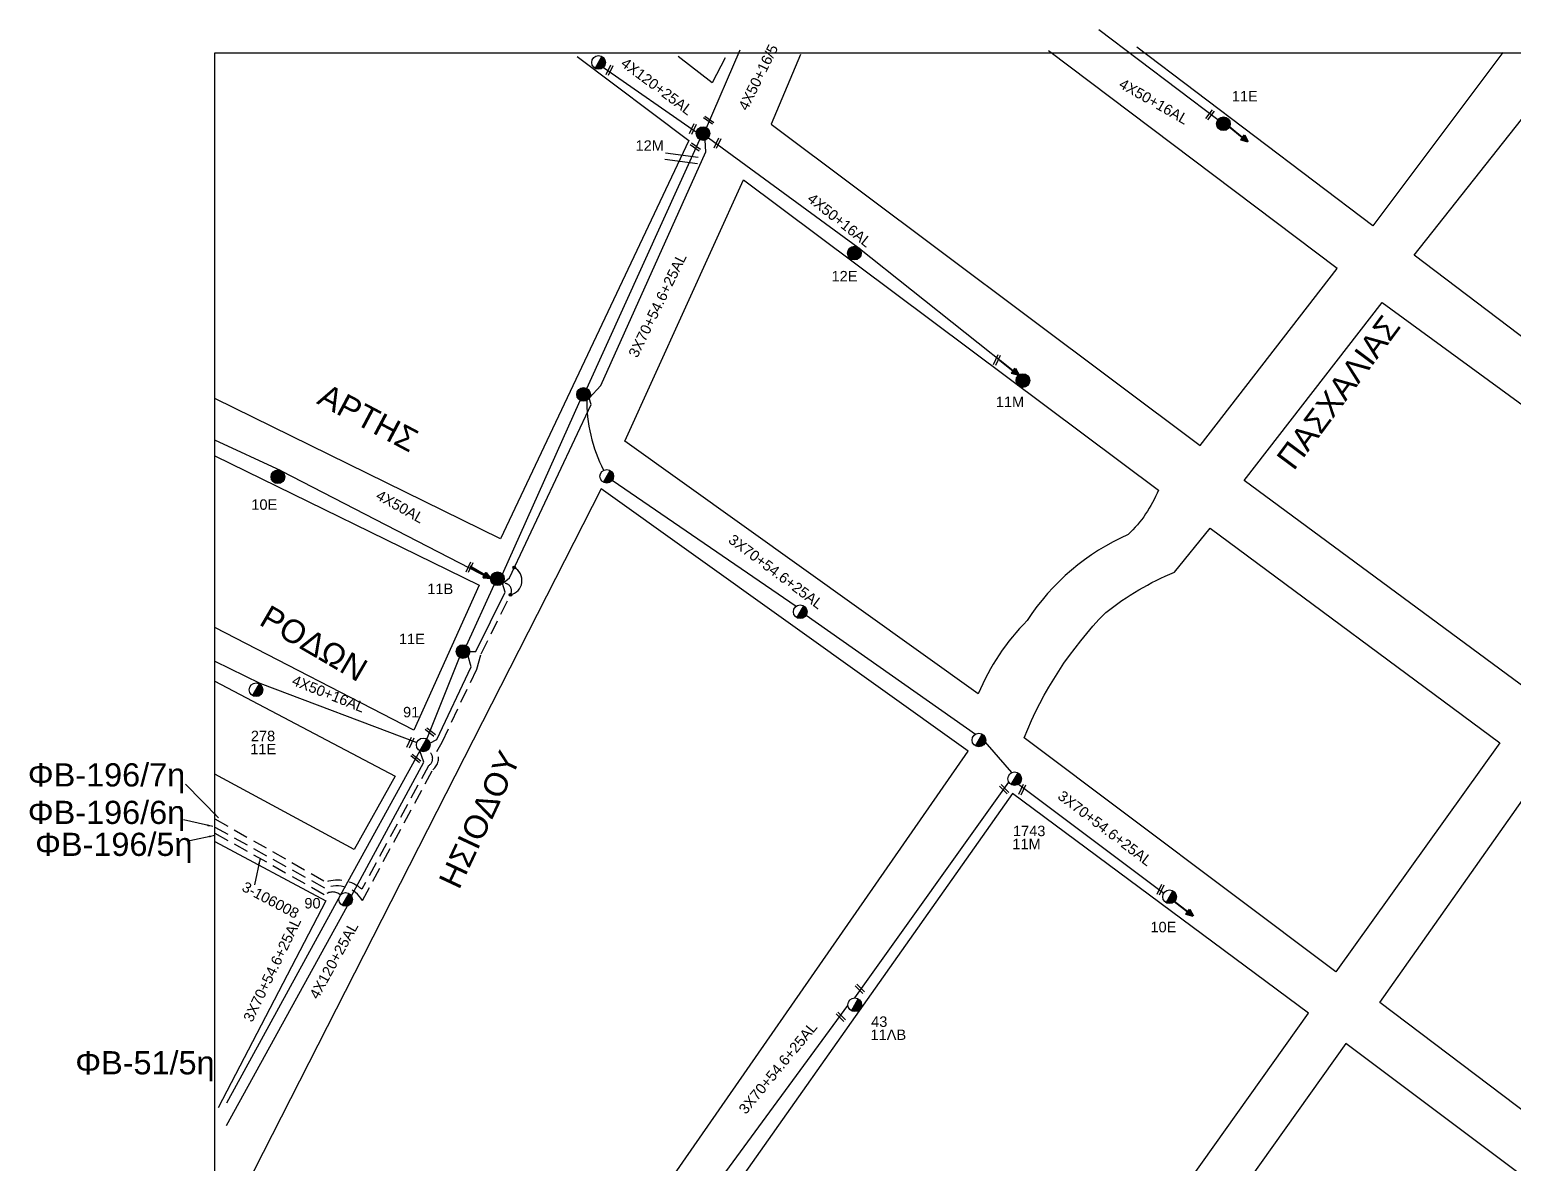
# Model space of a CAD drawing. Header units: millimetres. Extents: x 8994 to 10771, y 1891 to 2926.
# Drawn here: x 8995.9 to 9251.8, y 2721 to 2916.6 of the extents above; entities that cross this region are included whole.
import ezdxf
from ezdxf.enums import TextEntityAlignment as Align

# ---------------------------------------------------------------- set-up
doc = ezdxf.new("R2010")
doc.units = ezdxf.units.MM
doc.linetypes.add('DASHED', pattern=[19.05, 12.7, -6.35])
for name, color, linetype in [('Γυμνά εναέρια ΧΤ (3Φ)   4x50AL', 7, 'Continuous'), ('Γυμνά εναέρια ΧΤ και ΦΟΠ (3Φ)   4x50+16AL', 7, 'Continuous'), ('Επίτονοι', 7, 'Continuous'), ('Επιγραφές - Σχήματα', 7, 'Continuous'), ('Καλώδια ΧΤ   3x150AL+50CU', 7, 'DASHED'), ('Καλώδια ΧΤ   3x150AL+50XLPE', 7, 'DASHED'), ('Μηχανική τομή', 7, 'Continuous'), ('Στύλος Ξύλινος', 7, 'Continuous'), ('Στύλος Ξύλινος @ 1', 7, 'Continuous'), ('Στύλος ΦΜ', 7, 'Continuous'), ('Στύλος ΦΜ @ 1', 7, 'Continuous'), ('Συνδέσεις', 7, 'Continuous'), ('Συνεστραμμένα ΧΤ   3x70+54.6+25AL', 7, 'SYN_LINE'), ('Συνεστραμμένα ΧΤ   4x120+25AL', 7, 'SYN_LINE'), ('Τομή', 7, 'Continuous'), ('Υπόβαθρο ΔΕΗ', 7, 'Continuous')]:
    doc.layers.add(name, color=color, linetype=linetype)
doc.styles.get("Standard").update_dxf_attribs({"font": 'arial.ttf'})
doc.linetypes.add('SYN_LINE', pattern='A,0.5,-0.0001,["/\\/\\/\\/",Standard,S=0.1,R=0,X=0,Y=-0.05],-0.25', length=0.7501)
doc.dimstyles.new('ISO-25', dxfattribs={"dimtxt": 2.5, "dimasz": 2.5, "dimexe": 1.25, "dimexo": 0.625, "dimtad": 1, "dimtxsty": 'Standard', "dimcen": 2.5, "dimadec": 0, "dimazin": 0, "dimtfac": 1, "dimtmove": 0, "dimatfit": 3, "dimfxl": 0, "dimarcsym": 0})

# ---------------------------------------------------------------- blocks, each defined once
blk = doc.blocks.new('ΥΠΑΡΧΩΝ ΤΣΙΜΕΝΤΕΝΙΟΣ ΣΤΥΛΟΣ')
at = {"layer": 'Στύλος ΦΜ'}
blk.add_hatch(color=7, dxfattribs=at).paths.add_polyline_path([(-1.29, -2.28, 0.574793), (2.62, 0, 0.268822), (1.3, 2.27)])
at = {"layer": 'Στύλος ΦΜ', "color": 7}
blk.add_line((-1.29, -2.28), (1.3, 2.27), dxfattribs=at)
blk.add_circle((0, 0), 2.62, dxfattribs=at)
at = {"layer": 'Στύλος ΦΜ', "flags": 4}
for tag, p in [('ΑΡΙΘΜΟΣ', (-4.68, 8.05)), ('ΤΥΠΟΣ', (-4.91, 3.03))]:
    blk.add_attdef(tag, p, '', height=4, dxfattribs=at)
blk = doc.blocks.new('ΥΠΑΡΧΩΝ ΞΥΛΙΝΟΣ ΣΤΥΛΟΣ')
at = {"layer": 'Στύλος Ξύλινος'}
h = blk.add_hatch(color=256, dxfattribs=at)
h.paths.add_polyline_path([(-2.62, 0, 0.270008), (-1.29, -2.28), (1.3, 2.27, 0.576266)])
h.paths.add_polyline_path([(-1.29, -2.28, 0.574793), (2.62, 0, 0.268822), (1.3, 2.27)])
blk.add_line((-1.29, -2.28), (1.3, 2.27), dxfattribs=at)
blk.add_circle((0, 0), 2.62, dxfattribs=at)
at = {"layer": 'Στύλος Ξύλινος', "flags": 4}
for tag, p in [('ΑΡΙΘΜΟΣ', (-4.91, 8.6)), ('ΤΥΠΟΣ', (-4.85, 3.39))]:
    blk.add_attdef(tag, p, '', height=4, dxfattribs=at)
blk = doc.blocks.new('ΕΠΙΤΟΝΟΣ')
at = {"layer": 'Επίτονοι', "lineweight": 40, "ltscale": 40}
blk.add_hatch(color=256, dxfattribs=at).paths.add_polyline_path([(-1.13, 6.47), (0, 9.1), (1.13, 6.47)])
for p, q in [((-1.13, 6.47), (0, 9.1)), ((1.13, 6.47), (-1.13, 6.47)), ((-1.13, 6.47), (0, 6.47)), ((0, 9.1), (1.13, 6.47)), ((0, 6.47), (0, 0))]:
    blk.add_line(p, q, dxfattribs=at)
blk = doc.blocks.new('ΜΗΧΑΝΙΚΗ ΤΟΜΗ')
at = {"layer": 'Μηχανική τομή', "ltscale": 40}
for p, q in [((-1.89, 0.78), (1.89, 0.78)), ((1.89, 0), (-1.89, 0))]:
    blk.add_line(p, q, dxfattribs=at)
blk = doc.blocks.new('_ΣΥΝΔΕΣΗ')
at = {"layer": 'Συνδέσεις', "linetype": 'SYN_LINE', "ltscale": 40}
blk.add_hatch(color=256, dxfattribs=at).paths.add_polyline_path([(0.5, -0.01, 1), (-0.5, -0.01, 1)])
at = {"layer": 'Συνδέσεις'}
blk.add_circle((0, -0.01), 0.5, dxfattribs=at)
blk = doc.blocks.new('ΤΟΜΗ')
at = {"layer": 'Τομή', "ltscale": 40}
for p, q in [((-5.68, 0), (5.68, 0)), ((5.68, -2.33), (-5.68, -2.33))]:
    blk.add_line(p, q, dxfattribs=at)

msp = doc.modelspace()

# ---------------------------------------------------------------- linework, layer by layer
at = {"layer": 'Γυμνά εναέρια ΧΤ (3Φ)   4x50AL', "color": 62, "ltscale": 20}
for points in [[(9039.28, 2840.45), (9027.85, 2845.74)], [(9039.28, 2840.45), (9075.39, 2821.83)]]:
    msp.add_lwpolyline(points, dxfattribs=at)
at = {"layer": 'Γυμνά εναέρια ΧΤ και ΦΟΠ (3Φ)   4x50+16AL', "color": 27, "ltscale": 20}
for points in [[(9200.81, 2901.02), (9180.3, 2916.56)], [(9112.95, 2897.9), (9138.7, 2879.04), (9166.47, 2856.97)]]:
    msp.add_lwpolyline(points, dxfattribs=at)
at = {"layer": 'Γυμνά εναέρια ΧΤ και ΦΟΠ (3Φ)   4x50+16AL', "color": 30, "ltscale": 20}
msp.add_lwpolyline([(9027.85, 2807.61), (9035.57, 2803.82), (9062.67, 2793.57)], dxfattribs=at)
at = {"layer": 'Επιγραφές - Σχήματα'}
msp.add_lwpolyline([(9027.85, 2912.57), (10531.63, 2912.57), (10531.63, 1912.6), (9027.85, 1912.6)], close=True, dxfattribs=at)
at = {"layer": 'Καλώδια ΧΤ   3x150AL+50CU', "color": 27, "linetype": 'DASHED', "ltscale": 0.2}
msp.add_lwpolyline([(9027.85, 2778.99), (9046.89, 2768.45, -0.378286), (9053.27, 2766.34), (9065.43, 2788.9, 0.371137), (9066.09, 2792.04), (9067.01, 2793.64), (9072.99, 2806.27), (9073.76, 2808.91), (9078.81, 2819.08, 0.639539), (9077.44, 2821.05)], format="xyb", dxfattribs=at)
at = {"layer": 'Καλώδια ΧΤ   3x150AL+50CU', "color": 30, "linetype": 'DASHED', "ltscale": 0.2}
msp.add_lwpolyline([(9064.46, 2792.22, -0.628509), (9064.67, 2789.59), (9053.18, 2768.28)], format="xyb", dxfattribs=at)
msp.add_lwpolyline([(9027.85, 2780.42), (9047.01, 2769.54)], dxfattribs=at)
msp.add_arc((9048.99, 2763.51), 6.35, 48.705, 108.1433, dxfattribs=at)
at = {"layer": 'Καλώδια ΧΤ   3x150AL+50XLPE', "color": 62, "linetype": 'DASHED', "ltscale": 0.2}
msp.add_line((9027.85, 2777.95), (9046.83, 2767.32), dxfattribs=at)
msp.add_arc((9048.14, 2765.82), 1.99, 46.8622, 131.1314, dxfattribs=at)
at = {"layer": 'Συνεστραμμένα ΧΤ   3x70+54.6+25AL', "color": 27, "ltscale": 20}
for points in [[(9112.61, 2899.65), (9118.41, 2913.08)], [(9092.4, 2852.97), (9094.38, 2855.15), (9112.5, 2895.46), (9112.39, 2897.51)], [(9077.44, 2821.05), (9078.64, 2822), (9092.73, 2851.91), (9092.4, 2852.97)]]:
    msp.add_lwpolyline(points, dxfattribs=at)
at = {"layer": 'Συνεστραμμένα ΧΤ   3x70+54.6+25AL', "color": 62, "ltscale": 20}
for points in [[(9092, 2854.65), (9111.44, 2897.6)], [(9077.43, 2822.64), (9090.84, 2852.6)], [(9064.36, 2794.19), (9070.04, 2808.26)], [(9063.19, 2792.15), (9049.43, 2767.22)], [(9049.43, 2767.22), (9029.84, 2731.37)]]:
    msp.add_lwpolyline(points, dxfattribs=at)
at = {"layer": 'Συνεστραμμένα ΧΤ   3x70+54.6+25AL', "ltscale": 20}
for points in [[(9096.36, 2838.83), (9128.11, 2817.1)], [(9129.83, 2815.57), (9158.98, 2795.02)], [(9064.91, 2793.48), (9066.13, 2794.11), (9072.05, 2806.63), (9071.5, 2808.49)]]:
    msp.add_lwpolyline(points, dxfattribs=at)
at = {"layer": 'Συνεστραμμένα ΧΤ   3x70+54.6+25AL', "color": 62, "ltscale": 15}
msp.add_lwpolyline([(9071.21, 2810.3), (9075.99, 2820.81)], dxfattribs=at)
at = {"layer": 'Συνεστραμμένα ΧΤ   3x70+54.6+25AL', "ltscale": 15}
msp.add_lwpolyline([(9071.8, 2809.32), (9072.83, 2809.28), (9077.91, 2819.53), (9077.44, 2821.05)], dxfattribs=at)
at = {"layer": 'Συνεστραμμένα ΧΤ   3x70+54.6+25AL', "ltscale": 10}
msp.add_lwpolyline([(9159.87, 2794.56), (9165.22, 2788.4)], dxfattribs=at)
at = {"layer": 'Συνεστραμμένα ΧΤ   3x70+54.6+25AL', "color": 133, "ltscale": 20}
for points in [[(9138.17, 2749.53), (9164.74, 2786.75)], [(9166.44, 2786.39), (9191.46, 2767.61)], [(9090.91, 2681.68), (9113.44, 2716.07), (9137.02, 2748.25)]]:
    msp.add_lwpolyline(points, dxfattribs=at)
at = {"layer": 'Συνεστραμμένα ΧΤ   3x70+54.6+25AL', "ltscale": 10}
msp.add_arc((9118.09, 2852.55), 26.12, 179.0448, 207.305, dxfattribs=at)
at = {"layer": 'Συνεστραμμένα ΧΤ   4x120+25AL', "color": 27, "ltscale": 20}
for points in [[(9094.84, 2910.06), (9110.88, 2898.89)], [(9051.41, 2767.12), (9063.88, 2790.23), (9063.19, 2792.15)], [(9029.84, 2727.52), (9050.72, 2765.4)]]:
    msp.add_lwpolyline(points, dxfattribs=at)
at = {"layer": 'Υπόβαθρο ΔΕΗ'}
for points in [[(9090.31, 2911.93), (9109.57, 2897.44), (9077.08, 2828.72), (9027.85, 2852.92)], [(9115.84, 2911.71), (9113.57, 2907.39), (9107.73, 2911.93)], [(9128.84, 2912.28), (9123.76, 2900.28), (9197.78, 2844.85), (9221.37, 2875.34), (9171.6, 2912.91)], [(9249.96, 2912.64), (9227.53, 2882.74), (9186.83, 2913.52)], [(9027.85, 2843.05), (9073.41, 2820.71), (9062.15, 2795.7), (9027.85, 2813.41)], [(9027.85, 2804.18), (9058.9, 2787.81), (9051.87, 2775.16), (9027.85, 2788.14)], [(9027.85, 2776.54), (9046.99, 2766.26), (9028.41, 2730.57)]]:
    msp.add_lwpolyline(points, dxfattribs=at)
for points in [[(9260.35, 2910.16), (9307.65, 2875.12), (9283.33, 2840.73), (9234.65, 2877.67)], [(9205.36, 2838.78), (9229.15, 2869.47), (9278.19, 2833.68), (9255.37, 2801.9)], [(9228.76, 2748.77), (9256.51, 2788.13), (9346.06, 2721.93), (9383.76, 2693.84), (9363.31, 2646.99)], [(9096.14, 2686.58), (9147.02, 2649.29), (9216.41, 2746.91), (9165.37, 2784.8)], [(9200.33, 2610.91), (9262.41, 2704.68), (9264.74, 2710.25), (9222.9, 2741.65), (9154.11, 2645.02)]]:
    msp.add_lwpolyline(points, close=True, dxfattribs=at)
for points in [[(9098.53, 2845.59), (9118.99, 2890.64), (9190.54, 2837.13, -0.103545), (9185.35, 2829.45, 0.148303), (9167.93, 2814.64, 0.098267), (9159.49, 2801.99), (9098.53, 2845.59)], [(9027.85, 2634.8), (9039.23, 2630.72, 0.227287), (9045.63, 2632.86), (9092.63, 2698.27), (9157.76, 2792.08), (9094.46, 2837.38), (9029.84, 2710.44)]]:
    msp.add_lwpolyline(points, format="xyb", dxfattribs=at)
msp.add_lwpolyline([(9167.39, 2794.42, -0.098172), (9181.47, 2816.02, -0.068284), (9193.32, 2823), (9199.5, 2830.59), (9249.42, 2793.55), (9221.17, 2754.04)], format="xyb", close=True, dxfattribs=at)
msp.add_arc((9078.27, 2821.55), 2.53, 282.2371, 61.5976, dxfattribs=at)

# ---------------------------------------------------------------- block references
at = {"layer": 'Επίτονοι'}
for p, xscale, yscale, zscale, rotation in [((9202.81, 2899.8), 0.449999999999884, 0.449999999999884, 0.449999999999884, 231.0461218755766), ((9163.24, 2859.48), 0.4499999999998849, 0.4499999999998849, 0.4499999999998849, 231.9184729799798), ((9071.87, 2823.93), 0.4499999999998827, 0.4499999999998827, 0.4499999999998827, 239.6136135211151), ((9193.32, 2766.19), 0.449999999999718, 0.449999999999718, 0.449999999999718, 231.6680509429684)]:
    msp.add_blockref('ΕΠΙΤΟΝΟΣ', p, dxfattribs=dict(at, xscale=xscale, yscale=yscale, zscale=zscale, rotation=rotation))
at = {"layer": 'Μηχανική τομή'}
for p, xscale, yscale, zscale, rotation in [((9096.09, 2909.49), 0.5000000000000686, 0.5000000000000686, 0.5000000000000686, 64.79510568417017), ((9112.87, 2900.79), 0.5000000000000812, 0.5000000000000812, 0.5000000000000812, 324.9742479098199), ((9199.61, 2901.77), 0.4999999999997858, 0.4999999999997858, 0.4999999999997858, 53.18422770182061), ((9110.46, 2899.33), 0.5000000000000686, 0.5000000000000686, 0.5000000000000686, 64.79510568417017), ((9110.57, 2896.17), 0.5000000000000812, 0.5000000000000812, 0.5000000000000812, 324.9742479098199), ((9114.71, 2896.89), 0.5000000000000686, 0.5000000000000686, 0.5000000000000686, 64.79510568417017), ((9162.87, 2859.48), 0.5000000000000686, 0.5000000000000686, 0.5000000000000686, 64.79510568417017), ((9071.9, 2823.75), 0.5000000000000686, 0.5000000000000686, 0.5000000000000686, 64.79510568417017), ((9061.72, 2793.49), 0.5000000000000686, 0.5000000000000686, 0.5000000000000686, 64.79510568417017), ((9064.87, 2795.23), 0.5000000000001239, 0.5000000000001239, 0.5000000000001239, 321.8856693290214), ((9062.38, 2790.69), 0.5000000000001239, 0.5000000000001239, 0.5000000000001239, 321.8856693290214), ((9164.07, 2785.67), 0.4999999999999676, 0.4999999999999676, 0.4999999999999676, 134.5671431874538), ((9167.22, 2785.38), 0.5000000000000686, 0.5000000000000686, 0.5000000000000686, 64.79510568417017), ((9191.07, 2768.14), 0.5000000000000686, 0.5000000000000686, 0.5000000000000686, 64.79510568417017), ((9139.21, 2751.23), 0.4999999999999676, 0.4999999999999676, 0.4999999999999676, 134.5671431874538), ((9135.91, 2746.41), 0.4999999999999676, 0.4999999999999676, 0.4999999999999676, 134.5671431874538)]:
    msp.add_blockref('ΜΗΧΑΝΙΚΗ ΤΟΜΗ', p, dxfattribs=dict(at, xscale=xscale, yscale=yscale, zscale=zscale, rotation=rotation))
at = {"layer": 'Στύλος Ξύλινος @ 1', "ltscale": 40}
ref = msp.add_blockref('ΥΠΑΡΧΩΝ ΞΥΛΙΝΟΣ ΣΤΥΛΟΣ', (9201.76, 2900.32), dxfattribs=dict(at, xscale=0.4499999999998181, yscale=0.4499999999998181, zscale=0.4499999999998181))
ref.add_attrib('ΤΥΠΟΣ', '11E', (9203.21, 2904.18), dxfattribs={"layer": 'Στύλος Ξύλινος', "height": 1.8, "flags": 4})
ref = msp.add_blockref('ΥΠΑΡΧΩΝ ΞΥΛΙΝΟΣ ΣΤΥΛΟΣ', (9112.02, 2898.63), dxfattribs=dict(at, xscale=0.4499999999998181, yscale=0.4499999999998181, zscale=0.4499999999998181))
ref.add_attrib('ΤΥΠΟΣ', '12M', (9100.38, 2895.67), dxfattribs={"layer": 'Στύλος Ξύλινος', "height": 1.8, "flags": 4})
ref = msp.add_blockref('ΥΠΑΡΧΩΝ ΞΥΛΙΝΟΣ ΣΤΥΛΟΣ', (9138.12, 2878.01), dxfattribs=dict(at, xscale=0.4499999999998181, yscale=0.4499999999998181, zscale=0.4499999999998181))
ref.add_attrib('ΤΥΠΟΣ', '12E', (9134.18, 2873.14), dxfattribs={"layer": 'Στύλος Ξύλινος', "height": 1.8, "flags": 4})
ref = msp.add_blockref('ΥΠΑΡΧΩΝ ΞΥΛΙΝΟΣ ΣΤΥΛΟΣ', (9167.18, 2856.03), dxfattribs=dict(at, xscale=0.4499999999998181, yscale=0.4499999999998181, zscale=0.4499999999998181))
ref.add_attrib('ΤΥΠΟΣ', '11M', (9162.51, 2851.45), dxfattribs={"layer": 'Στύλος Ξύλινος', "height": 1.8, "flags": 4})
at = {"layer": 'Στύλος Ξύλινος @ 1', "ltscale": 40, "xscale": 0.4499999999998181, "yscale": 0.4499999999998181, "zscale": 0.4499999999998181}
msp.add_blockref('ΥΠΑΡΧΩΝ ΞΥΛΙΝΟΣ ΣΤΥΛΟΣ', (9091.42, 2853.63), dxfattribs=at)
at = {"layer": 'Στύλος Ξύλινος @ 1', "ltscale": 40}
ref = msp.add_blockref('ΥΠΑΡΧΩΝ ΞΥΛΙΝΟΣ ΣΤΥΛΟΣ', (9038.7, 2839.43), dxfattribs=dict(at, xscale=0.4499999999998181, yscale=0.4499999999998181, zscale=0.4499999999998181))
ref.add_attrib('ΤΥΠΟΣ', '10E', (9034.12, 2833.74), dxfattribs={"layer": 'Στύλος Ξύλινος', "height": 1.8, "flags": 4})
ref = msp.add_blockref('ΥΠΑΡΧΩΝ ΞΥΛΙΝΟΣ ΣΤΥΛΟΣ', (9076.57, 2821.84), dxfattribs=dict(at, xscale=0.4499999999998181, yscale=0.4499999999998181, zscale=0.4499999999998181))
ref.add_attrib('ΤΥΠΟΣ', '11B', (9064.47, 2819.2), dxfattribs={"layer": 'Στύλος Ξύλινος', "height": 1.8, "flags": 4})
ref = msp.add_blockref('ΥΠΑΡΧΩΝ ΞΥΛΙΝΟΣ ΣΤΥΛΟΣ', (9070.62, 2809.28), dxfattribs=dict(at, xscale=0.4499999999998181, yscale=0.4499999999998181, zscale=0.4499999999998181))
ref.add_attrib('ΤΥΠΟΣ', '11E', (9059.57, 2810.56), dxfattribs={"layer": 'Στύλος Ξύλινος', "height": 1.8, "flags": 4})
at = {"layer": 'Στύλος ΦΜ @ 1', "ltscale": 40, "xscale": 0.4499999999998181, "yscale": 0.4499999999998181, "zscale": 0.4499999999998181}
for p in [(9094.01, 2910.9), (9095.41, 2839.51), (9128.79, 2816.14), (9159.59, 2794.02)]:
    msp.add_blockref('ΥΠΑΡΧΩΝ ΤΣΙΜΕΝΤΕΝΙΟΣ ΣΤΥΛΟΣ', p, dxfattribs=at)
at = {"layer": 'Στύλος ΦΜ @ 1', "ltscale": 40}
ref = msp.add_blockref('ΥΠΑΡΧΩΝ ΤΣΙΜΕΝΤΕΝΙΟΣ ΣΤΥΛΟΣ', (9034.93, 2802.69), dxfattribs=dict(at, xscale=0.4499999999998181, yscale=0.4499999999998181, zscale=0.4499999999998181))
ref.add_attrib('ΤΥΠΟΣ', '11E', (9033.93, 2791.56), dxfattribs={"layer": 'Στύλος ΦΜ', "height": 1.8, "flags": 4})
ref.add_attrib('ΑΡΙΘΜΟΣ', '278', (9034.04, 2793.82), dxfattribs={"layer": 'Στύλος ΦΜ', "height": 1.8, "flags": 4})
ref = msp.add_blockref('ΥΠΑΡΧΩΝ ΤΣΙΜΕΝΤΕΝΙΟΣ ΣΤΥΛΟΣ', (9063.77, 2793.17), dxfattribs=dict(at, xscale=0.4499999999998181, yscale=0.4499999999998181, zscale=0.4499999999998181))
ref.add_attrib('ΑΡΙΘΜΟΣ', '91', (9060.29, 2797.94), dxfattribs={"layer": 'Στύλος ΦΜ', "height": 1.8, "flags": 4})
ref = msp.add_blockref('ΥΠΑΡΧΩΝ ΤΣΙΜΕΝΤΕΝΙΟΣ ΣΤΥΛΟΣ', (9165.76, 2787.35), dxfattribs=dict(at, xscale=0.4499999999998181, yscale=0.4499999999998181, zscale=0.4499999999998181))
ref.add_attrib('ΤΥΠΟΣ', '11M', (9165.36, 2775.18), dxfattribs={"layer": 'Στύλος ΦΜ', "height": 1.8, "flags": 4})
ref.add_attrib('ΑΡΙΘΜΟΣ', '1743', (9165.47, 2777.44), dxfattribs={"layer": 'Στύλος ΦΜ', "height": 1.8, "flags": 4})
ref = msp.add_blockref('ΥΠΑΡΧΩΝ ΤΣΙΜΕΝΤΕΝΙΟΣ ΣΤΥΛΟΣ', (9050.39, 2766.53), dxfattribs=dict(at, xscale=0.4499999999998181, yscale=0.4499999999998181, zscale=0.4499999999998181))
ref.add_attrib('ΑΡΙΘΜΟΣ', '90', (9043.27, 2764.97), dxfattribs={"layer": 'Στύλος ΦΜ', "height": 1.8, "flags": 4})
ref = msp.add_blockref('ΥΠΑΡΧΩΝ ΤΣΙΜΕΝΤΕΝΙΟΣ ΣΤΥΛΟΣ', (9192.47, 2766.99), dxfattribs=dict(at, xscale=0.4499999999998181, yscale=0.4499999999998181, zscale=0.4499999999998181))
ref.add_attrib('ΤΥΠΟΣ', '10E', (9189.18, 2760.86), dxfattribs={"layer": 'Στύλος ΦΜ', "height": 1.8, "flags": 4})
ref = msp.add_blockref('ΥΠΑΡΧΩΝ ΤΣΙΜΕΝΤΕΝΙΟΣ ΣΤΥΛΟΣ', (9138.19, 2748.35), dxfattribs=dict(at, xscale=0.4499999999998181, yscale=0.4499999999998181, zscale=0.4499999999998181))
ref.add_attrib('ΤΥΠΟΣ', '11ΛB', (9140.9, 2742.28), dxfattribs={"layer": 'Στύλος ΦΜ', "height": 1.8, "flags": 4})
ref.add_attrib('ΑΡΙΘΜΟΣ', '43', (9141.01, 2744.54), dxfattribs={"layer": 'Στύλος ΦΜ', "height": 1.8, "flags": 4})
at = {"layer": 'Συνδέσεις', "xscale": 0.4499999999998181, "yscale": 0.4499999999998181, "zscale": 0.4499999999998181}
for p in [(9079.47, 2823.78), (9078.81, 2819.08)]:
    msp.add_blockref('_ΣΥΝΔΕΣΗ', p, dxfattribs=at)
at = {"layer": 'Τομή', "xscale": 0.4999999999999003, "yscale": 0.4999999999999003, "zscale": 0.4999999999999003, "rotation": 352.3220097871363}
msp.add_blockref('ΤΟΜΗ', (9108.38, 2894.93), dxfattribs=at)

# ---------------------------------------------------------------- texts
at = {"layer": 'Γυμνά εναέρια ΧΤ (3Φ)   4x50AL', "ltscale": 20}
msp.add_text('4X50AL', height=1.8, rotation=330.8659, dxfattribs=at).set_placement((9059.79, 2834.29), align=Align.MIDDLE)
at = {"layer": 'Γυμνά εναέρια ΧΤ και ΦΟΠ (3Φ)   4x50+16AL', "ltscale": 20}
for rotation, p in [(330.2783, (9189.76, 2904.18)), (321.496, (9135.58, 2883.7)), (338.2796, (9047.43, 2802))]:
    msp.add_text('4X50+16AL', height=1.8, rotation=rotation, dxfattribs=at).set_placement(p, align=Align.MIDDLE)
at = {"layer": 'Επιγραφές - Σχήματα', "ltscale": 0.2, "insert": (9118.03, 2903.25), "char_height": 1.8, "width": 27.8212, "attachment_point": 1, "rotation": 63.8825}
msp.add_mtext('4Χ50+16/5', dxfattribs=at)
at = {"layer": 'Επιγραφές - Σχήματα', "ltscale": 20, "width": 33.3738, "attachment_point": 1}
for s, insert, char_height, rotation in [('ΠΑΣΧΑΛΙΑΣ', (9210.68, 2842.73), 4, 53.3406), ('ΑΡΤΗΣ', (9047.11, 2855.69), 4, 332.0667), ('ΡΟΔΩΝ', (9037.28, 2817.48), 4, 329.7363), ('ΗΣΙΟΔΟΥ', (9066.31, 2769.76), 4, 64.8735), ('3-106008', (9033.17, 2769.7), 1.8, 332.0667)]:
    msp.add_mtext(s, dxfattribs=dict(at, insert=insert, char_height=char_height, rotation=rotation))
at = {"layer": 'Επιγραφές - Σχήματα', "ltscale": 20, "char_height": 4, "width": 33.3738, "attachment_point": 1}
for s, insert in [('ΦΒ-196/7η', (8995.58, 2790.01)), ('ΦΒ-196/6η', (8995.58, 2783.54)), ('ΦΒ-196/5η', (8996.84, 2778.03)), ('ΦΒ-51/5η', (9003.76, 2740.35))]:
    msp.add_mtext(s, dxfattribs=dict(at, insert=insert))
at = {"layer": 'Συνεστραμμένα ΧΤ   3x70+54.6+25AL', "ltscale": 20}
for rotation, p in [(64.0255, (9104.16, 2869.02)), (323.1559, (9124.6, 2823.07)), (322.6927, (9181.36, 2778.81)), (64.1829, (9037.71, 2754.41)), (50.5012, (9124.93, 2737.45))]:
    msp.add_text('3X70+54.6+25AL', height=1.8, rotation=rotation, dxfattribs=at).set_placement(p, align=Align.MIDDLE)
at = {"layer": 'Συνεστραμμένα ΧΤ   4x120+25AL', "ltscale": 20}
for rotation, p in [(323.2568, (9104.08, 2906.77)), (61.2097, (9048.34, 2756))]:
    msp.add_text('4X120+25AL', height=1.8, rotation=rotation, dxfattribs=at).set_placement(p, align=Align.MIDDLE)

# ---------------------------------------------------------------- leaders
at = {"layer": 'Επιγραφές - Σχήματα', "ltscale": 40}
for points in [[(9028.47, 2780.6), (9022.78, 2786.39)], [(9027.51, 2779.11), (9022.42, 2780.25)], [(9027.85, 2777.58), (9023.51, 2776.65)], [(9035.66, 2773.64), (9034.66, 2769.02)]]:
    msp.add_leader(points, dimstyle='ISO-25', override={"dimasz": 1, "dimtad": 0}, dxfattribs=at)

doc.saveas('drawing.dxf')
